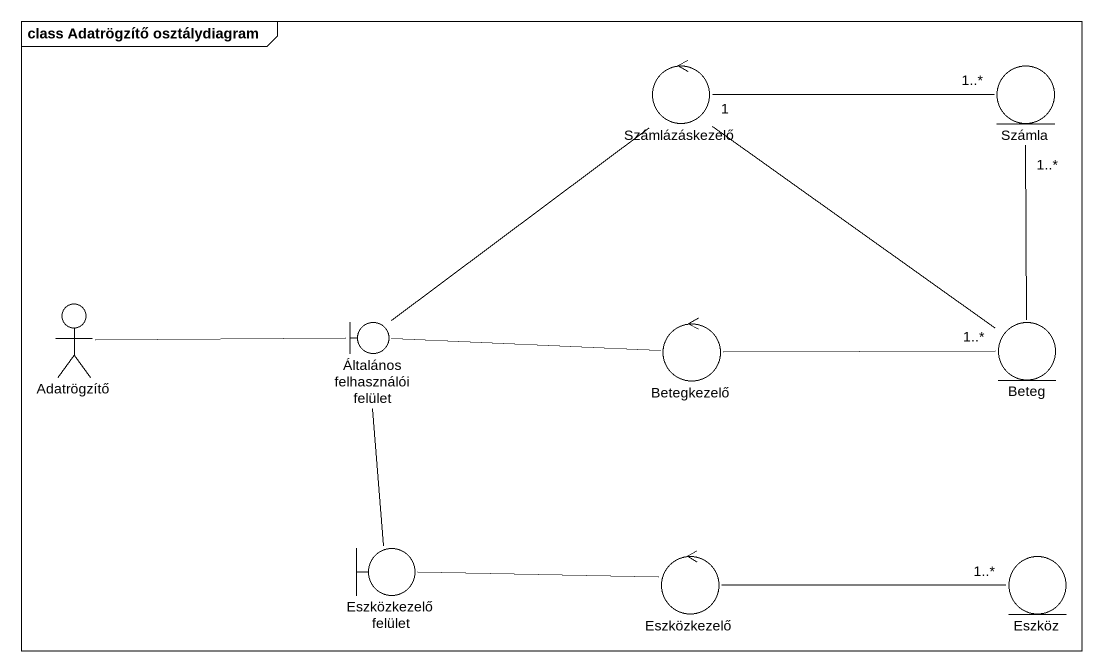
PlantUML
@startuml
mainframe class Adatrögzítő osztálydiagram
control Számlázáskezelő
entity Számla
actor Adatrögzítő
boundary "Általános felhasználói felület" as Általános_felhasználói
control Betegkezelő
entity Beteg
boundary "Eszközkezelő felület" as Eszközkezelő_felület
control Eszközkezelő
entity Eszköz
Számlázáskezelő -right- "1..*" Számla
Adatrögzítő -right- Általános_felhasználói
Általános_felhasználói -up- Számlázáskezelő
Általános_felhasználói -right- Betegkezelő
Általános_felhasználói -- Eszközkezelő_felület
Betegkezelő -right- "1..*" Beteg
Beteg -up- "1" Számlázáskezelő
Beteg -up- "1..*" Számla
Eszközkezelő_felület -right- Eszközkezelő
Eszközkezelő -right- "1..*" Eszköz
@enduml
